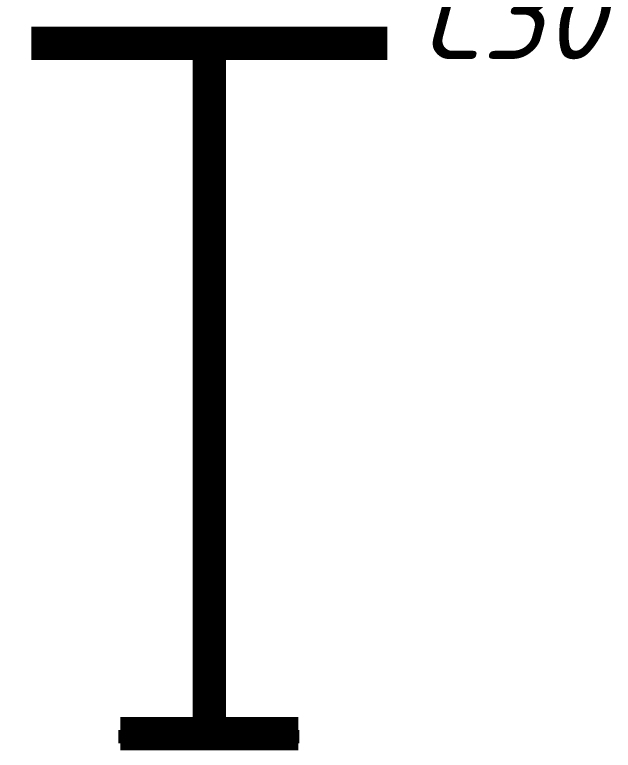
# Model space of a CAD drawing. Header units: inches. Extents: x 0 to 841, y 0 to 594.
# Drawn here: x 268.15 to 281.6, y 92.11 to 108.62 of the extents above; entities that cross this region are included whole.
import ezdxf

# ---------------------------------------------------------------- set-up
doc = ezdxf.new("R2010")
doc.units = ezdxf.units.IN
doc.layers.add('Sheet', color=255, linetype='Continuous')
doc.styles.get("Standard").update_dxf_attribs({"font": 'isocpeui.ttf'})

msp = doc.modelspace()

# ---------------------------------------------------------------- linework, layer by layer
at = {"layer": 'Sheet'}
for points in [[(276.523, 107.984, 0.749, 0.749, 0), (268.528, 107.984, 0.749, 0.749, 0)], [(272.526, 107.984, 0.749, 0.749, 0), (272.526, 102.481, 0.749, 0.749, 0)], [(272.526, 107.49, 0.3, 0.3, 0), (272.526, 102.481, 0.3, 0.3, 0)], [(272.526, 97.495, 0.749, 0.749, 0), (272.526, 102.481, 0.749, 0.749, 0)], [(272.526, 97.495, 0.749, 0.749, 0), (272.526, 92.487, 0.749, 0.749, 0)], [(272.526, 97.495, 0.3, 0.3, 0), (272.526, 92.419, 0.3, 0.3, 0)], [(270.527, 92.487, 0.749, 0.749, 0), (274.524, 92.487, 0.749, 0.749, 0)], [(270.482, 92.419, 0.3, 0.3, 0), (274.547, 92.419, 0.3, 0.3, 0)]]:
    msp.add_lwpolyline(points, format="xyseb", dxfattribs=at)

# ---------------------------------------------------------------- texts
msp.add_text('C30', height=1.9764, dxfattribs=at).set_placement((277.219, 107.624))

doc.saveas('drawing.dxf')
